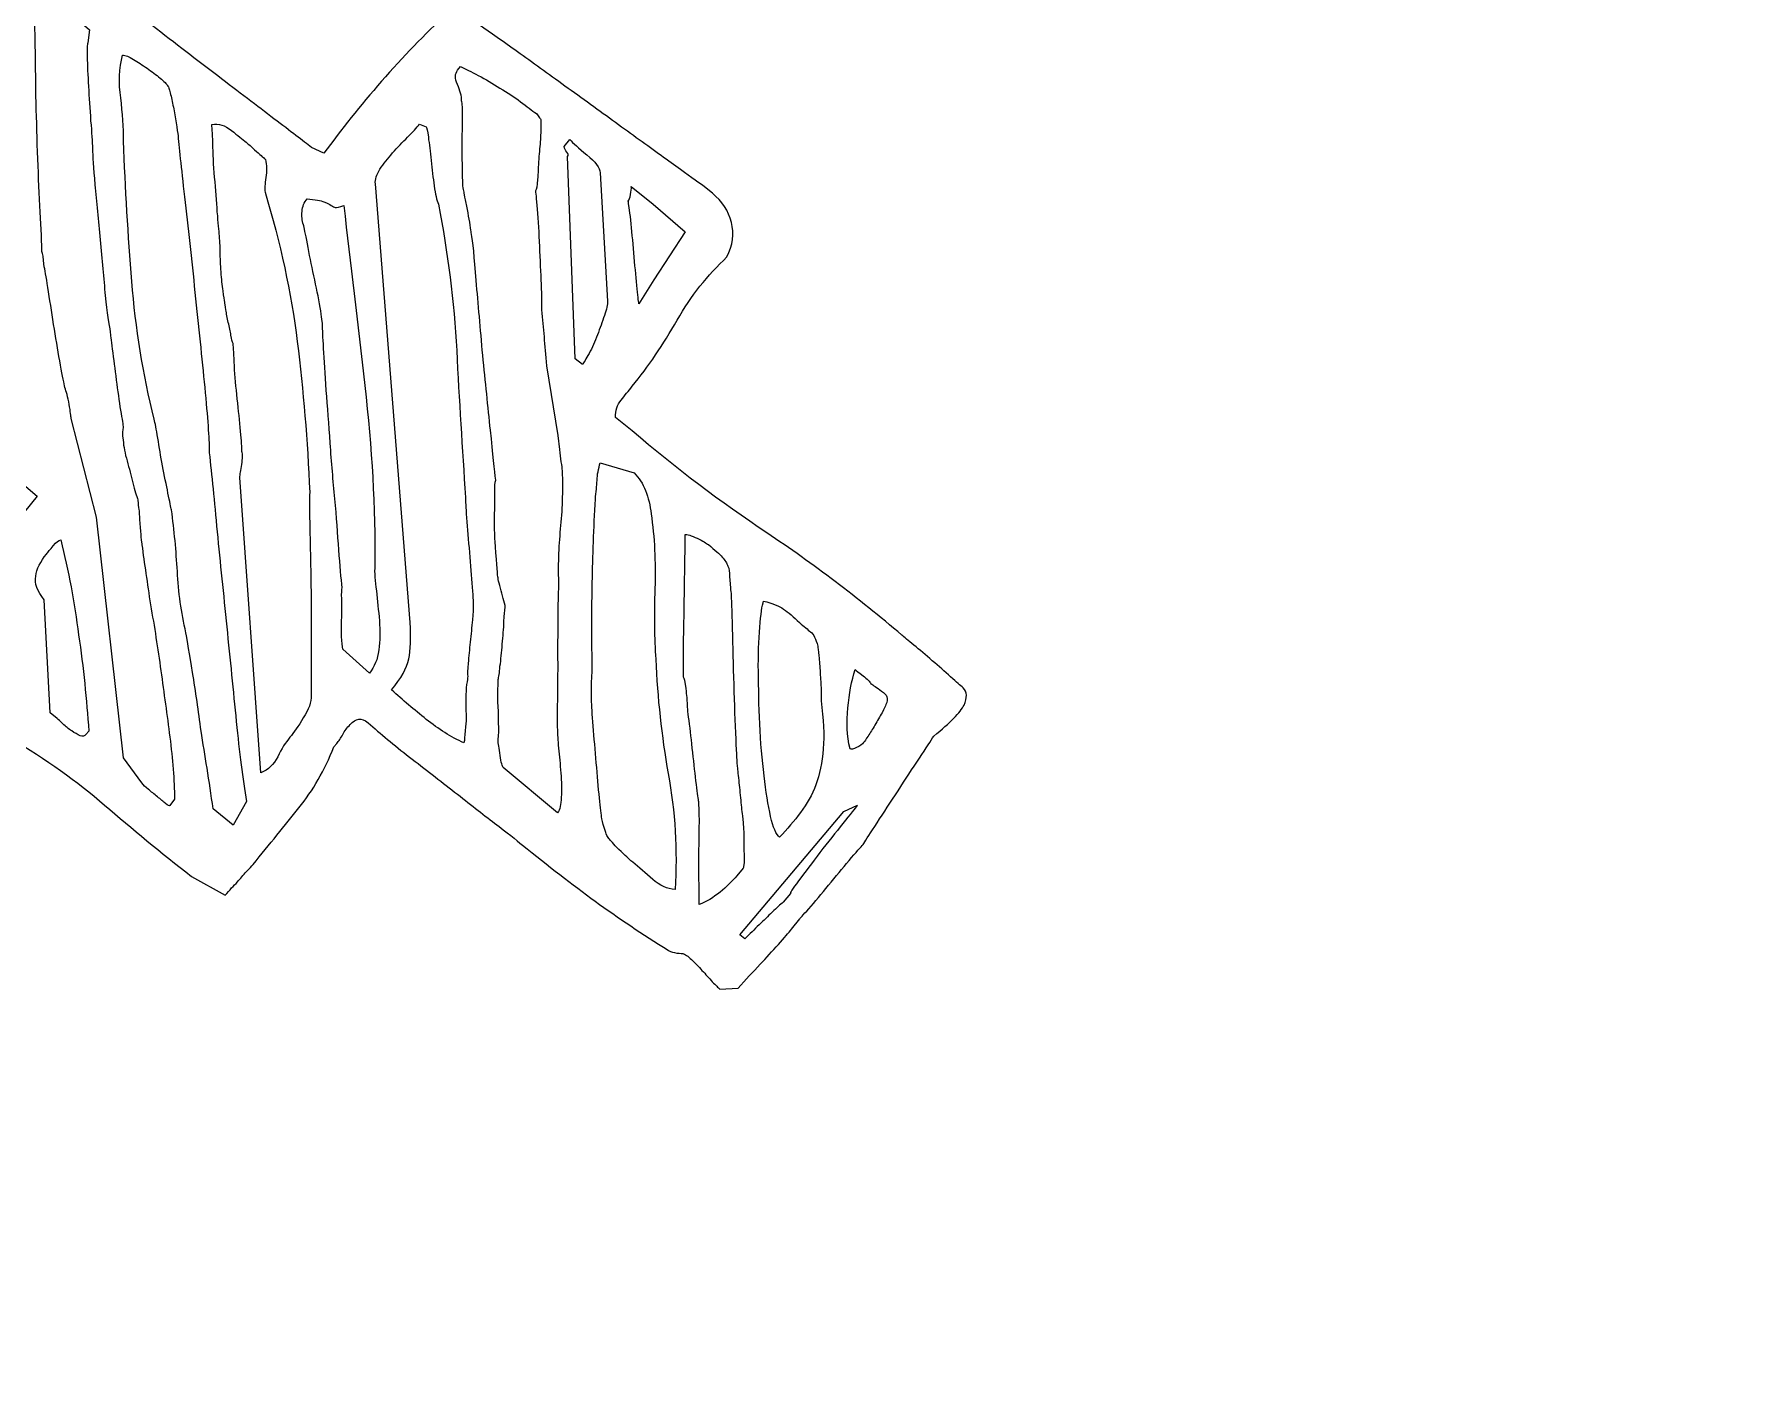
# Model space of a CAD drawing. Extents: x -2 to 298, y -310 to -70.
# Drawn here: x 223.46 to 229.77, y -159.84 to -154.88 of the extents above; entities that cross this region are included whole.
import ezdxf

# ---------------------------------------------------------------- set-up
doc = ezdxf.new("R2010")
doc.units = 0
doc.header["$MEASUREMENT"] = 0
doc.layers.add('ETCH', color=7, linetype='CONTINUOUS')

msp = doc.modelspace()

# ---------------------------------------------------------------- linework, layer by layer
at = {"layer": 'ETCH', "color": 7}
for points in [[(263.3775, -102.3157), (263.3775, -102.3157), (263.35, -102.3083), (263.35, -102.3083), (263.3944, -102.3367), (263.4289, -102.3636), (263.4685, -102.3913), (263.6456, -102.5352), (263.823, -102.6785), (263.9973, -102.8249), (264.6591, -103.5384), (263.6869, -103.7978), (261.3746, -103.42), (261.3746, -103.42), (261.348, -103.4154), (261.348, -103.4154), (261.348, -103.4154), (260.8482, -106.4746), (260.8482, -106.4746), (260.8482, -106.4746), (269.3376, -107.8615), (269.3376, -107.8615), (269.3441, -107.8682), (269.351, -107.8756), (269.3579, -107.8823), (274.6537, -119.1419), (276.7218, -132.0626), (274.5648, -145.2702), (268.8849, -180.0447), (236.091, -203.6299), (201.3169, -197.9502), (197.7474, -197.3675), (194.2975, -196.4946), (190.983, -195.3664), (190.983, -195.3664), (192.5102, -186.0169), (192.5102, -186.0169), (211.1037, -154.1618), (233.3418, -124.9195), (258.5789, -98.7781), (260.2429, -99.8797), (261.841, -101.0639), (263.3775, -102.3157)], [(225.3974, -126.2347), (225.3974, -126.2347), (225.4088, -126.2609), (225.4088, -126.2609), (225.3744, -126.2216), (225.3423, -126.1909), (225.3089, -126.1558), (225.1408, -126.0028), (224.9713, -125.849), (224.8011, -125.6988), (223.9956, -125.1515), (223.8861, -126.1516), (224.6071, -128.3811), (224.6071, -128.3811), (224.6154, -128.4065), (224.6154, -128.4065), (224.6154, -128.4065), (221.6657, -129.3613), (221.6657, -129.3613), (221.6657, -129.3613), (219.0185, -121.1774), (219.0185, -121.1774), (219.0099, -121.1718), (219.0023, -121.1659), (218.9947, -121.1604), (207.0661, -117.6185), (193.9809, -117.5179), (181.2489, -121.6375), (147.7247, -132.4848), (129.342, -168.4545), (140.1892, -201.978), (141.3025, -205.4193), (142.6845, -208.6991), (144.2987, -211.8055), (144.2987, -211.8055), (153.3123, -208.8891), (153.3123, -208.8891), (182.0065, -185.7144), (207.5691, -159.3293), (229.6177, -130.4461), (228.2775, -128.9675), (226.8661, -127.5657), (225.3974, -126.2347)]]:
    msp.add_open_spline(points, degree=3, knots=[0, 0, 0, 0, 1, 1, 1, 2, 2, 2, 3, 3, 3, 4, 4, 4, 5, 5, 5, 6, 6, 6, 7, 7, 7, 8, 8, 8, 9, 9, 9, 10, 10, 10, 11, 11, 11, 12, 12, 12, 13, 13, 13, 14, 14, 14, 14], dxfattribs=at)
at = {"layer": 'ETCH', "color": 1}
for points, knots in [([(221.6502, -153.0484), (221.6512, -153.0563), (221.6574, -153.0666), (221.6657, -153.0821), (221.675, -153.0963), (221.6816, -153.1059), (221.686, -153.1093), (221.6971, -153.1173), (221.7143, -153.1326), (221.7394, -153.1541), (221.7642, -153.1762), (221.7915, -153.1998), (221.8183, -153.2242), (221.8469, -153.2484), (221.8724, -153.2709), (221.8965, -153.2902), (221.922, -153.3111), (221.9396, -153.3245), (221.9506, -153.3331), (221.9675, -153.3474), (221.9899, -153.367), (222.0171, -153.391), (222.0457, -153.4158), (222.0736, -153.4399), (222.1019, -153.4644), (222.1298, -153.4888), (222.1539, -153.5095), (222.1752, -153.5269), (222.1966, -153.5445), (222.2093, -153.5548), (222.2138, -153.5584), (222.2266, -153.5686), (222.2583, -153.5941), (222.3079, -153.6349), (222.3585, -153.6755), (222.413, -153.7188), (222.4715, -153.7646), (222.5311, -153.8097), (222.5842, -153.8528), (222.6365, -153.8929), (222.6872, -153.9317), (222.7192, -153.9574), (222.7313, -153.9673), (222.7385, -153.9727), (222.7544, -153.9861), (222.7781, -154.008), (222.8033, -154.0294), (222.8305, -154.053), (222.8598, -154.0786), (222.888, -154.1041), (222.9152, -154.1274), (222.9411, -154.1477), (222.9673, -154.1687), (222.9838, -154.1804), (222.9914, -154.1839), (222.9983, -154.1892), (223.0158, -154.202), (223.0469, -154.2238), (223.0775, -154.2447), (223.1099, -154.2666), (223.145, -154.2893), (223.1788, -154.312), (223.2119, -154.333), (223.2443, -154.3535), (223.2756, -154.3742), (223.2946, -154.3868), (223.3001, -154.3923), (223.3324, -154.4143), (223.3783, -154.4483), (223.4392, -154.4957), (223.5002, -154.5434), (223.5691, -154.5969), (223.6466, -154.6565), (223.7242, -154.7156), (223.8061, -154.7775), (223.8906, -154.8433), (223.9756, -154.9085), (224.0559, -154.9707), (224.1324, -155.0288), (224.2092, -155.088), (224.2781, -155.1395), (224.3395, -155.1866), (224.4008, -155.2329), (224.4476, -155.2682), (224.4773, -155.2925), (224.4773, -155.2925), (224.5231, -155.3135), (224.5231, -155.3135), (224.5868, -155.2274), (224.6571, -155.1378), (224.736, -155.0486), (224.8145, -154.9582), (224.8948, -154.8753), (224.9764, -154.8005), (224.9809, -154.8045), (224.9871, -154.8064), (224.9937, -154.8088), (225.0016, -154.8107), (225.0112, -154.815), (225.0257, -154.819), (225.0298, -154.8222), (225.0347, -154.819), (225.0391, -154.8088), (225.0436, -154.7981), (225.0467, -154.7964), (225.0474, -154.8043), (225.0671, -154.8204), (225.0994, -154.8433), (225.1446, -154.8746), (225.1897, -154.9065), (225.2414, -154.9433), (225.2996, -154.9849), (225.3575, -155.0269), (225.4178, -155.071), (225.4825, -155.1171), (225.5456, -155.1628), (225.6066, -155.2071), (225.6634, -155.2484), (225.722, -155.2904), (225.7736, -155.3283), (225.8205, -155.3614), (225.8653, -155.3948), (225.8984, -155.4181), (225.9197, -155.4319), (225.9197, -155.4319), (225.9552, -155.4611), (225.9552, -155.4611), (225.9907, -155.4899), (226.0138, -155.5261), (226.0248, -155.5681), (226.0348, -155.6091), (226.03, -155.6518), (226.0083, -155.6954), (225.9369, -155.7619), (225.876, -155.8392), (225.8246, -155.9286), (225.7736, -156.0179), (225.7185, -156.0988), (225.6596, -156.172), (225.6458, -156.1889), (225.6314, -156.2061), (225.6183, -156.2229), (225.6038, -156.2401), (225.5973, -156.2614), (225.5983, -156.2864), (225.5983, -156.2864), (225.6593, -156.3362), (225.6593, -156.3362), (225.8198, -156.4737), (225.9862, -156.5992), (226.1554, -156.7119), (226.3255, -156.8257), (226.4909, -156.9506), (226.6528, -157.0884), (226.6611, -157.095), (226.6763, -157.1079), (226.6969, -157.1253), (226.7183, -157.142), (226.7403, -157.1618), (226.7648, -157.1825), (226.7889, -157.2032), (226.8106, -157.2231), (226.8323, -157.2426), (226.854, -157.2615), (226.8688, -157.2753), (226.8781, -157.2822), (226.893, -157.2977), (226.8943, -157.3191), (226.8816, -157.3463), (226.8682, -157.373), (226.8313, -157.4109), (226.7703, -157.4605), (226.7596, -157.477), (226.7424, -157.5039), (226.7173, -157.5416), (226.6918, -157.5799), (226.6652, -157.6191), (226.6391, -157.6615), (226.6111, -157.7032), (226.5863, -157.7425), (226.5615, -157.7797), (226.5374, -157.8169), (226.5205, -157.8417), (226.513, -157.856), (226.5068, -157.8629), (226.4919, -157.8798), (226.4675, -157.9077), (226.4434, -157.9363), (226.4186, -157.9656), (226.392, -157.9978), (226.3665, -158.0298), (226.3417, -158.0591), (226.3183, -158.0868), (226.2939, -158.1135), (226.2801, -158.1283), (226.2766, -158.133), (226.2766, -158.133), (226.246, -158.1712), (226.246, -158.1712), (226.2356, -158.1845), (226.2194, -158.2031), (226.1984, -158.2277), (226.176, -158.2529), (226.1529, -158.2766), (226.1302, -158.3009), (226.1047, -158.3287), (226.0768, -158.3583), (226.0499, -158.3886), (226.0499, -158.3886), (225.9821, -158.3927), (225.9821, -158.3927), (225.9759, -158.3874), (225.9669, -158.3784), (225.9542, -158.3652), (225.9425, -158.3512), (225.9297, -158.3376), (225.9163, -158.3235), (225.9035, -158.3094), (225.8901, -158.2961), (225.8773, -158.2834), (225.8642, -158.2708), (225.8536, -158.2636), (225.8453, -158.2605), (225.8377, -158.2613), (225.8274, -158.2603), (225.8153, -158.2577), (225.8036, -158.2549), (225.796, -158.2524), (225.7916, -158.2489), (225.6975, -158.19), (225.6072, -158.1299), (225.5232, -158.0686), (225.4384, -158.0065), (225.3489, -157.9382), (225.2552, -157.8617), (225.2314, -157.8424), (225.1973, -157.8155), (225.1525, -157.7811), (225.1077, -157.7473), (225.0591, -157.7085), (225.005, -157.6663), (224.9506, -157.6245), (224.8951, -157.5804), (224.8386, -157.5375), (224.7821, -157.4936), (224.7315, -157.4512), (224.686, -157.4111), (224.674, -157.4006), (224.6616, -157.3964), (224.6516, -157.398), (224.6409, -157.4009), (224.6302, -157.4062), (224.6202, -157.4181), (224.6089, -157.4285), (224.5999, -157.4412), (224.593, -157.4543), (224.5858, -157.4677), (224.5782, -157.4793), (224.5713, -157.4875), (224.5713, -157.4875), (224.5603, -157.4999), (224.5603, -157.4999), (224.5258, -157.5862), (224.4831, -157.661), (224.4314, -157.7247), (224.3798, -157.7888), (224.3233, -157.8589), (224.263, -157.9333), (224.2575, -157.9395), (224.2488, -157.9485), (224.2375, -157.96), (224.2265, -157.9718), (224.2158, -157.9845), (224.2051, -157.9976), (224.1913, -158.0107), (224.1765, -158.0274), (224.1603, -158.0467), (224.1603, -158.0467), (224.0359, -157.9773), (224.0359, -157.9773), (223.9226, -157.8892), (223.8165, -157.8016), (223.7152, -157.7146), (223.6146, -157.6269), (223.4995, -157.5453), (223.3697, -157.4688), (223.3659, -157.4657), (223.3521, -157.4541), (223.3287, -157.435), (223.3045, -157.4167), (223.2794, -157.3964), (223.2532, -157.3742), (223.2267, -157.3525), (223.2019, -157.3329), (223.1795, -157.3143), (223.1571, -157.2962), (223.1443, -157.2864), (223.1416, -157.2845), (223.1416, -157.2845), (223.1237, -157.2688), (223.1237, -157.2688), (223.0999, -157.2498), (223.0861, -157.23), (223.0816, -157.2094), (223.0775, -157.188), (223.0782, -157.168), (223.083, -157.1485), (223.0878, -157.1294), (223.0944, -157.1107), (223.1037, -157.0905), (223.112, -157.0714), (223.1199, -157.0538), (223.1251, -157.0373), (223.1251, -157.0373), (223.1816, -156.9284), (223.1816, -156.9284), (223.1816, -156.9284), (223.4672, -156.5767), (223.4672, -156.5767), (223.4672, -156.5767), (223.1974, -156.3464), (223.1974, -156.3464), (223.1929, -156.3431), (223.1836, -156.3343), (223.1685, -156.3186), (223.1547, -156.3035), (223.1399, -156.2878), (223.122, -156.2723), (223.1047, -156.2568), (223.0885, -156.2423), (223.0751, -156.2284), (223.0606, -156.2158), (223.051, -156.2098), (223.0451, -156.2129), (222.9762, -156.1495), (222.9101, -156.0938), (222.8463, -156.0461), (222.7826, -155.9977), (222.7189, -155.9528), (222.6565, -155.9111), (222.5935, -155.8683), (222.5277, -155.8263), (222.4608, -155.7843), (222.3943, -155.7423), (222.3234, -155.6966), (222.2507, -155.6475), (222.2507, -155.6475), (220.6001, -154.2514), (220.6001, -154.2514), (220.5791, -154.2349), (220.5702, -154.2087), (220.5747, -154.1754), (220.5791, -154.1412), (220.5881, -154.1162), (220.6019, -154.0989), (220.6019, -154.0989), (221.1738, -153.3996), (221.1738, -153.3996), (221.1751, -153.3899), (221.1827, -153.3746), (221.1941, -153.3526), (221.2075, -153.3309), (221.2144, -153.3179), (221.2178, -153.3138), (221.2213, -153.309), (221.232, -153.3011), (221.2495, -153.2914), (221.2664, -153.2809), (221.2771, -153.273), (221.2809, -153.2685), (221.2857, -153.2621), (221.2971, -153.2509), (221.314, -153.2351), (221.3308, -153.2182), (221.3488, -153.2005), (221.3674, -153.182), (221.3856, -153.1633), (221.4035, -153.1459), (221.4204, -153.13), (221.4376, -153.113), (221.4476, -153.1038), (221.4542, -153.1012), (221.4749, -153.0792), (221.5014, -153.0559), (221.5341, -153.0311), (221.5668, -153.006), (221.6013, -153.0084), (221.6385, -153.0379), (221.6385, -153.0379), (221.6502, -153.0484), (221.6502, -153.0484)], [0, 0, 0, 0, 1, 1, 1, 2, 2, 2, 3, 3, 3, 4, 4, 4, 5, 5, 5, 6, 6, 6, 7, 7, 7, 8, 8, 8, 9, 9, 9, 10, 10, 10, 11, 11, 11, 12, 12, 12, 13, 13, 13, 14, 14, 14, 15, 15, 15, 16, 16, 16, 17, 17, 17, 18, 18, 18, 19, 19, 19, 20, 20, 20, 21, 21, 21, 22, 22, 22, 23, 23, 23, 24, 24, 24, 25, 25, 25, 26, 26, 26, 27, 27, 27, 28, 28, 28, 29, 29, 29, 30, 30, 30, 31, 31, 31, 32, 32, 32, 33, 33, 33, 34, 34, 34, 35, 35, 35, 36, 36, 36, 37, 37, 37, 38, 38, 38, 39, 39, 39, 40, 40, 40, 41, 41, 41, 42, 42, 42, 43, 43, 43, 44, 44, 44, 45, 45, 45, 46, 46, 46, 47, 47, 47, 48, 48, 48, 49, 49, 49, 50, 50, 50, 51, 51, 51, 52, 52, 52, 53, 53, 53, 54, 54, 54, 55, 55, 55, 56, 56, 56, 57, 57, 57, 58, 58, 58, 59, 59, 59, 60, 60, 60, 61, 61, 61, 62, 62, 62, 63, 63, 63, 64, 64, 64, 65, 65, 65, 66, 66, 66, 67, 67, 67, 68, 68, 68, 69, 69, 69, 70, 70, 70, 71, 71, 71, 72, 72, 72, 73, 73, 73, 74, 74, 74, 75, 75, 75, 76, 76, 76, 77, 77, 77, 78, 78, 78, 79, 79, 79, 80, 80, 80, 81, 81, 81, 82, 82, 82, 83, 83, 83, 84, 84, 84, 85, 85, 85, 86, 86, 86, 87, 87, 87, 88, 88, 88, 89, 89, 89, 90, 90, 90, 91, 91, 91, 92, 92, 92, 93, 93, 93, 94, 94, 94, 95, 95, 95, 96, 96, 96, 97, 97, 97, 98, 98, 98, 99, 99, 99, 100, 100, 100, 101, 101, 101, 102, 102, 102, 103, 103, 103, 104, 104, 104, 105, 105, 105, 106, 106, 106, 107, 107, 107, 108, 108, 108, 109, 109, 109, 110, 110, 110, 111, 111, 111, 112, 112, 112, 113, 113, 113, 114, 114, 114, 115, 115, 115, 116, 116, 116, 117, 117, 117, 118, 118, 118, 119, 119, 119, 120, 120, 120, 121, 121, 121, 122, 122, 122, 123, 123, 123, 124, 124, 124, 125, 125, 125, 126, 126, 126, 127, 127, 127, 128, 128, 128, 129, 129, 129, 130, 130, 130, 130]), ([(223.9736, -157.6932), (223.9719, -157.6214), (223.9663, -157.5449), (223.956, -157.4641), (223.9453, -157.3832), (223.9343, -157.3017), (223.9229, -157.2195), (223.9112, -157.1374), (223.8992, -157.0567), (223.8847, -156.977), (223.873, -156.8971), (223.8616, -156.8235), (223.853, -156.756), (223.852, -156.7524), (223.8509, -156.7429), (223.8496, -156.7272), (223.8482, -156.7114), (223.8468, -156.6936), (223.8451, -156.6735), (223.844, -156.653), (223.843, -156.6347), (223.8409, -156.619), (223.8392, -156.6039), (223.8382, -156.5941), (223.8385, -156.5904), (223.8327, -156.5756), (223.8268, -156.555), (223.8199, -156.5279), (223.8134, -156.5012), (223.8061, -156.4742), (223.7986, -156.4468), (223.7903, -156.419), (223.7855, -156.3936), (223.7838, -156.3706), (223.7803, -156.3472), (223.781, -156.3319), (223.7838, -156.3233), (223.7838, -156.3157), (223.7803, -156.2947), (223.7741, -156.2602), (223.7693, -156.2254), (223.7634, -156.1881), (223.7586, -156.1488), (223.7534, -156.1086), (223.7483, -156.0716), (223.7438, -156.0356), (223.739, -156.0003), (223.7366, -155.9789), (223.7362, -155.9712), (223.731, -155.9457), (223.7252, -155.9016), (223.718, -155.8379), (223.7121, -155.774), (223.7052, -155.7057), (223.699, -155.6325), (223.6932, -155.5605), (223.6859, -155.4927), (223.6801, -155.4294), (223.6745, -155.3666), (223.6718, -155.3228), (223.6711, -155.297), (223.6701, -155.2723), (223.668, -155.2372), (223.6642, -155.1938), (223.6615, -155.1495), (223.6584, -155.108), (223.6563, -155.0672), (223.6535, -155.0265), (223.6518, -154.9893), (223.6515, -154.9578), (223.6511, -154.9256), (223.6522, -154.9084), (223.6532, -154.9067), (223.6532, -154.9067), (223.6604, -154.8586), (223.6604, -154.8586), (223.6604, -154.8586), (223.4823, -154.7041), (223.4823, -154.7041), (223.4823, -154.7041), (223.4568, -154.7359), (223.4568, -154.7359), (223.4582, -154.8043), (223.4592, -154.8657), (223.4599, -154.9191), (223.4613, -154.9726), (223.462, -155.0338), (223.4627, -155.1018), (223.4644, -155.1699), (223.4661, -155.2386), (223.4682, -155.3077), (223.4713, -155.3774), (223.4737, -155.4432), (223.4771, -155.5066), (223.4813, -155.5695), (223.483, -155.6241), (223.4844, -155.6722), (223.4847, -155.6754), (223.4854, -155.6806), (223.4878, -155.6875), (223.4892, -155.694), (223.4899, -155.7018), (223.4906, -155.7088), (223.4906, -155.7088), (223.4933, -155.7319), (223.4933, -155.7319), (223.4975, -155.7497), (223.5026, -155.7802), (223.5088, -155.8244), (223.5161, -155.8683), (223.523, -155.914), (223.5305, -155.9617), (223.5385, -156.008), (223.5454, -156.0527), (223.5533, -156.0942), (223.5605, -156.135), (223.5664, -156.1624), (223.5695, -156.1762), (223.5746, -156.1908), (223.5795, -156.2115), (223.5853, -156.2384), (223.5895, -156.2656), (223.5919, -156.2828), (223.5926, -156.2909), (223.5926, -156.2909), (223.6863, -156.6537), (223.6863, -156.6537), (223.6863, -156.6537), (223.7851, -157.5401), (223.7851, -157.5401), (223.7851, -157.5401), (223.8533, -157.6326), (223.8533, -157.6326), (223.8589, -157.6402), (223.8654, -157.6479), (223.8768, -157.6565), (223.8868, -157.665), (223.8981, -157.6744), (223.9105, -157.6836), (223.9216, -157.6936), (223.9319, -157.7018), (223.9402, -157.7087), (223.9488, -157.7156), (223.9543, -157.7178), (223.956, -157.7161), (223.956, -157.7161), (223.9736, -157.6932), (223.9736, -157.6932)], [0, 0, 0, 0, 1, 1, 1, 2, 2, 2, 3, 3, 3, 4, 4, 4, 5, 5, 5, 6, 6, 6, 7, 7, 7, 8, 8, 8, 9, 9, 9, 10, 10, 10, 11, 11, 11, 12, 12, 12, 13, 13, 13, 14, 14, 14, 15, 15, 15, 16, 16, 16, 17, 17, 17, 18, 18, 18, 19, 19, 19, 20, 20, 20, 21, 21, 21, 22, 22, 22, 23, 23, 23, 24, 24, 24, 25, 25, 25, 26, 26, 26, 27, 27, 27, 28, 28, 28, 29, 29, 29, 30, 30, 30, 31, 31, 31, 32, 32, 32, 33, 33, 33, 34, 34, 34, 35, 35, 35, 36, 36, 36, 37, 37, 37, 38, 38, 38, 39, 39, 39, 40, 40, 40, 41, 41, 41, 42, 42, 42, 43, 43, 43, 44, 44, 44, 45, 45, 45, 46, 46, 46, 47, 47, 47, 48, 48, 48, 49, 49, 49, 49]), ([(223.9484, -155.0658), (223.9443, -155.0588), (223.9343, -155.0488), (223.9205, -155.0365), (223.905, -155.025), (223.8881, -155.0122), (223.872, -155.0007), (223.8554, -154.9888), (223.8375, -154.9776), (223.822, -154.9676), (223.8051, -154.9578), (223.792, -154.953), (223.7817, -154.9518), (223.7693, -155.0014), (223.7669, -155.0544), (223.7748, -155.1099), (223.782, -155.1662), (223.7858, -155.2191), (223.7851, -155.2679), (223.7924, -155.4427), (223.802, -155.616), (223.8155, -155.7862), (223.8296, -155.9565), (223.8568, -156.1262), (223.8985, -156.2935), (223.9019, -156.3066), (223.9057, -156.3303), (223.9116, -156.3627), (223.9171, -156.396), (223.9226, -156.4301), (223.9288, -156.4649), (223.9357, -156.5005), (223.9429, -156.5343), (223.9491, -156.5655), (223.955, -156.5977), (223.9601, -156.6178), (223.9622, -156.6271), (223.9722, -156.7026), (223.9791, -156.7784), (223.9836, -156.8536), (223.9874, -156.93), (223.9984, -157.0045), (224.0153, -157.0795), (224.0201, -157.1076), (224.028, -157.1568), (224.0397, -157.2264), (224.0514, -157.2953), (224.0611, -157.368), (224.0707, -157.4422), (224.0855, -157.5294), (224.1004, -157.6245), (224.1155, -157.7285), (224.1155, -157.7285), (224.1896, -157.7885), (224.1896, -157.7885), (224.1896, -157.7885), (224.2385, -157.701), (224.2385, -157.701), (224.2247, -157.6186), (224.2116, -157.5206), (224.2006, -157.4071), (224.1896, -157.2943), (224.1775, -157.1773), (224.1655, -157.0579), (224.1534, -156.9377), (224.1414, -156.8218), (224.1303, -156.7081), (224.1197, -156.5944), (224.1097, -156.4976), (224.101, -156.4166), (224.1014, -156.3772), (224.0962, -156.3036), (224.0862, -156.1965), (224.0759, -156.0892), (224.0642, -155.9739), (224.0508, -155.8497), (224.0383, -155.7262), (224.0253, -155.6079), (224.0125, -155.4947), (223.9991, -155.3817), (223.9908, -155.2999), (223.986, -155.2498), (223.9846, -155.2381), (223.9822, -155.2226), (223.9798, -155.2017), (223.9763, -155.1823), (223.9725, -155.1623), (223.9691, -155.1432), (223.9643, -155.1239), (223.9615, -155.1068), (223.9574, -155.0913), (223.9539, -155.0763), (223.9512, -155.0672), (223.9484, -155.0658)], [0, 0, 0, 0, 1, 1, 1, 2, 2, 2, 3, 3, 3, 4, 4, 4, 5, 5, 5, 6, 6, 6, 7, 7, 7, 8, 8, 8, 9, 9, 9, 10, 10, 10, 11, 11, 11, 12, 12, 12, 13, 13, 13, 14, 14, 14, 15, 15, 15, 16, 16, 16, 17, 17, 17, 18, 18, 18, 19, 19, 19, 20, 20, 20, 21, 21, 21, 22, 22, 22, 23, 23, 23, 24, 24, 24, 25, 25, 25, 26, 26, 26, 27, 27, 27, 28, 28, 28, 29, 29, 29, 30, 30, 30, 31, 31, 31, 31]), ([(225.3061, -155.1676), (225.2906, -155.1562), (225.271, -155.1404), (225.2476, -155.1237), (225.2248, -155.1066), (225.2, -155.0899), (225.1721, -155.0734), (225.1453, -155.0563), (225.1194, -155.0412), (225.0922, -155.0269), (225.0667, -155.0131), (225.0447, -155.0023), (225.0264, -154.9942), (225.0264, -154.9942), (225.0161, -155.0071), (225.0161, -155.0071), (225.0057, -155.0207), (225.0054, -155.0377), (225.0154, -155.0601), (225.0257, -155.0827), (225.0309, -155.1027), (225.0305, -155.1201), (225.0333, -155.1295), (225.0347, -155.1504), (225.0343, -155.1821), (225.0336, -155.2127), (225.0333, -155.2469), (225.0329, -155.2841), (225.0333, -155.3206), (225.0333, -155.3566), (225.0343, -155.3909), (225.0343, -155.4251), (225.0364, -155.4472), (225.0398, -155.4563), (225.0398, -155.4606), (225.0419, -155.4701), (225.0447, -155.4853), (225.0488, -155.5009), (225.0519, -155.5159), (225.0547, -155.5326), (225.0567, -155.549), (225.0602, -155.564), (225.0622, -155.5786), (225.0653, -155.5929), (225.066, -155.6022), (225.0664, -155.606), (225.0715, -155.6389), (225.0788, -155.6975), (225.0843, -155.7827), (225.0922, -155.868), (225.0998, -155.9596), (225.1087, -156.0577), (225.1191, -156.155), (225.1277, -156.2478), (225.137, -156.3338), (225.1466, -156.4221), (225.1521, -156.4823), (225.1563, -156.5176), (225.1528, -156.5257), (225.1521, -156.5424), (225.1528, -156.5667), (225.1532, -156.5927), (225.1528, -156.6206), (225.1521, -156.6502), (225.1515, -156.6795), (225.1525, -156.706), (225.1535, -156.73), (225.1546, -156.7544), (225.1556, -156.7706), (225.1566, -156.7779), (225.1573, -156.7858), (225.1587, -156.802), (225.1604, -156.8269), (225.1621, -156.8504), (225.1632, -156.8667), (225.1642, -156.8738), (225.1649, -156.8783), (225.1663, -156.8859), (225.1687, -156.8972), (225.1721, -156.9083), (225.1756, -156.9217), (225.179, -156.9344), (225.1825, -156.9477), (225.1856, -156.9599), (225.189, -156.9711), (225.1918, -156.9825), (225.1928, -156.9894), (225.1904, -156.9916), (225.1894, -156.9978), (225.188, -157.0133), (225.1869, -157.0385), (225.1856, -157.0647), (225.1835, -157.0924), (225.1807, -157.1222), (225.178, -157.1516), (225.1759, -157.1783), (225.1721, -157.2033), (225.1704, -157.2276), (225.1683, -157.244), (225.1649, -157.2519), (225.1663, -157.2562), (225.1652, -157.2676), (225.1642, -157.286), (225.1635, -157.3044), (225.1632, -157.3256), (225.1656, -157.3478), (225.1666, -157.3702), (225.1673, -157.393), (225.167, -157.4167), (225.1683, -157.4395), (225.1673, -157.4595), (225.1649, -157.4751), (225.1659, -157.4867), (225.1687, -157.5056), (225.1725, -157.5316), (225.177, -157.5575), (225.1801, -157.5721), (225.1838, -157.5759), (225.1838, -157.5759), (225.384, -157.7428), (225.384, -157.7428), (225.393, -157.7315), (225.3971, -157.7125), (225.3978, -157.6858), (225.3995, -157.6572), (225.3988, -157.6279), (225.3964, -157.5964), (225.3933, -157.5644), (225.3916, -157.5339), (225.3874, -157.5046), (225.3854, -157.476), (225.3837, -157.4522), (225.3837, -157.435), (225.3823, -157.4226), (225.3819, -157.3937), (225.3833, -157.3468), (225.3843, -157.3), (225.3847, -157.249), (225.3847, -157.194), (225.3843, -157.1391), (225.3847, -157.0848), (225.3854, -157.0295), (225.3854, -156.9753), (225.3861, -156.9339), (225.3878, -156.9069), (225.3854, -156.8349), (225.3878, -156.7648), (225.3943, -156.6974), (225.4009, -156.6307), (225.4043, -156.5591), (225.4009, -156.483), (225.4002, -156.4749), (225.3995, -156.4638), (225.3968, -156.4499), (225.3943, -156.4356), (225.3923, -156.4204), (225.3909, -156.4048), (225.3909, -156.4048), (225.385, -156.3526), (225.385, -156.3526), (225.385, -156.3526), (225.344, -156.0961), (225.344, -156.0961), (225.3399, -156.0571), (225.3368, -156.0225), (225.3344, -155.9896), (225.3313, -155.9579), (225.3285, -155.9247), (225.3251, -155.8902), (225.3261, -155.8801), (225.3254, -155.8541), (225.3241, -155.8122), (225.3227, -155.7702), (225.3206, -155.7242), (225.3179, -155.6747), (225.3161, -155.6256), (225.3137, -155.579), (225.3103, -155.5352), (225.3068, -155.4915), (225.3044, -155.4642), (225.3027, -155.452), (225.3068, -155.4482), (225.3082, -155.4343), (225.3106, -155.4107), (225.312, -155.3869), (225.3137, -155.3612), (225.3148, -155.3357), (225.3175, -155.3085), (225.3192, -155.2848), (225.3213, -155.263), (225.3223, -155.2413), (225.323, -155.2277), (225.323, -155.2245), (225.3227, -155.2034), (225.3223, -155.191), (225.3227, -155.1893), (225.322, -155.1876), (225.3168, -155.1805), (225.3061, -155.1676)], [0, 0, 0, 0, 1, 1, 1, 2, 2, 2, 3, 3, 3, 4, 4, 4, 5, 5, 5, 6, 6, 6, 7, 7, 7, 8, 8, 8, 9, 9, 9, 10, 10, 10, 11, 11, 11, 12, 12, 12, 13, 13, 13, 14, 14, 14, 15, 15, 15, 16, 16, 16, 17, 17, 17, 18, 18, 18, 19, 19, 19, 20, 20, 20, 21, 21, 21, 22, 22, 22, 23, 23, 23, 24, 24, 24, 25, 25, 25, 26, 26, 26, 27, 27, 27, 28, 28, 28, 29, 29, 29, 30, 30, 30, 31, 31, 31, 32, 32, 32, 33, 33, 33, 34, 34, 34, 35, 35, 35, 36, 36, 36, 37, 37, 37, 38, 38, 38, 39, 39, 39, 40, 40, 40, 41, 41, 41, 42, 42, 42, 43, 43, 43, 44, 44, 44, 45, 45, 45, 46, 46, 46, 47, 47, 47, 48, 48, 48, 49, 49, 49, 50, 50, 50, 51, 51, 51, 52, 52, 52, 53, 53, 53, 54, 54, 54, 55, 55, 55, 56, 56, 56, 57, 57, 57, 58, 58, 58, 59, 59, 59, 60, 60, 60, 61, 61, 61, 62, 62, 62, 63, 63, 63, 64, 64, 64, 65, 65, 65, 66, 66, 66, 66]), ([(224.2371, -155.2732), (224.2244, -155.2625), (224.2061, -155.2479), (224.1827, -155.2296), (224.1593, -155.2107), (224.1362, -155.2024), (224.1104, -155.2078), (224.1121, -155.2229), (224.1141, -155.2506), (224.1148, -155.2906), (224.1159, -155.3304), (224.1179, -155.3731), (224.1224, -155.4188), (224.1265, -155.4642), (224.1286, -155.5059), (224.1321, -155.5438), (224.1348, -155.5819), (224.1379, -155.6084), (224.1389, -155.6234), (224.1403, -155.6355), (224.141, -155.6529), (224.141, -155.6766), (224.142, -155.6995), (224.1431, -155.7242), (224.1448, -155.7504), (224.1462, -155.7765), (224.1489, -155.7998), (224.152, -155.8205), (224.1548, -155.8406), (224.1572, -155.8547), (224.1586, -155.8625), (224.1586, -155.8661), (224.1603, -155.8751), (224.162, -155.8902), (224.1648, -155.9045), (224.1675, -155.9199), (224.1713, -155.9367), (224.1748, -155.9543), (224.1789, -155.9696), (224.181, -155.9839), (224.1837, -155.9986), (224.1858, -156.0087), (224.1889, -156.0146), (224.1906, -156.0298), (224.1923, -156.0575), (224.1937, -156.0962), (224.1958, -156.1352), (224.1996, -156.1758), (224.2044, -156.2182), (224.2085, -156.2607), (224.2134, -156.3004), (224.2161, -156.3371), (224.2199, -156.3734), (224.222, -156.3984), (224.2213, -156.4122), (224.2247, -156.4221), (224.2237, -156.438), (224.2209, -156.4597), (224.2171, -156.4816), (224.2147, -156.4971), (224.2137, -156.5078), (224.2137, -156.5078), (224.2916, -157.5959), (224.2916, -157.5959), (224.3188, -157.5845), (224.3384, -157.5654), (224.3532, -157.5365), (224.3674, -157.5077), (224.3825, -157.4834), (224.3984, -157.4646), (224.4121, -157.4476), (224.4301, -157.4236), (224.4476, -157.3933), (224.468, -157.3628), (224.4776, -157.3349), (224.4766, -157.31), (224.4769, -157.2922), (224.4769, -157.2471), (224.4762, -157.1749), (224.4776, -157.1024), (224.4769, -157.0244), (224.4762, -156.9403), (224.4752, -156.8567), (224.4735, -156.7772), (224.4717, -156.7029), (224.4697, -156.6295), (224.47, -156.582), (224.4714, -156.5625), (224.4631, -156.372), (224.4476, -156.1868), (224.4252, -156.007), (224.4032, -155.828), (224.3636, -155.6441), (224.3067, -155.4568), (224.305, -155.4455), (224.306, -155.4274), (224.3095, -155.4031), (224.3129, -155.3797), (224.3133, -155.3571), (224.3081, -155.3363), (224.3043, -155.3326), (224.2923, -155.3232), (224.2747, -155.3065), (224.2564, -155.2896), (224.244, -155.2784), (224.2371, -155.2732)], [0, 0, 0, 0, 1, 1, 1, 2, 2, 2, 3, 3, 3, 4, 4, 4, 5, 5, 5, 6, 6, 6, 7, 7, 7, 8, 8, 8, 9, 9, 9, 10, 10, 10, 11, 11, 11, 12, 12, 12, 13, 13, 13, 14, 14, 14, 15, 15, 15, 16, 16, 16, 17, 17, 17, 18, 18, 18, 19, 19, 19, 20, 20, 20, 21, 21, 21, 22, 22, 22, 23, 23, 23, 24, 24, 24, 25, 25, 25, 26, 26, 26, 27, 27, 27, 28, 28, 28, 29, 29, 29, 30, 30, 30, 31, 31, 31, 32, 32, 32, 33, 33, 33, 34, 34, 34, 35, 35, 35, 35]), ([(225.0395, -157.4856), (225.0416, -157.475), (225.0426, -157.4605), (225.044, -157.4409), (225.0457, -157.4207), (225.0467, -157.4057), (225.0478, -157.3966), (225.0481, -157.3928), (225.0471, -157.3832), (225.0464, -157.3689), (225.0464, -157.3546), (225.0464, -157.338), (225.0464, -157.3205), (225.0464, -157.3031), (225.0478, -157.2864), (225.0491, -157.2707), (225.0519, -157.2548), (225.0529, -157.2452), (225.0533, -157.2414), (225.0516, -157.2335), (225.0526, -157.2166), (225.055, -157.192), (225.0564, -157.1672), (225.0598, -157.1411), (225.0622, -157.1141), (225.0657, -157.0857), (225.0677, -157.0588), (225.0705, -157.0323), (225.0726, -157.0056), (225.0743, -156.9901), (225.0729, -156.9861), (225.0739, -156.9765), (225.0733, -156.9518), (225.0698, -156.9119), (225.066, -156.8719), (225.0629, -156.8297), (225.0595, -156.7844), (225.0557, -156.7386), (225.0516, -156.696), (225.0488, -156.6562), (225.046, -156.6168), (225.0447, -156.5922), (225.0454, -156.5813), (225.0329, -156.401), (225.0219, -156.221), (225.0126, -156.0397), (225.003, -155.8592), (224.9802, -155.6796), (224.9451, -155.5014), (224.9392, -155.4861), (224.9341, -155.4641), (224.9296, -155.4341), (224.9258, -155.4043), (224.922, -155.3728), (224.9186, -155.34), (224.9151, -155.3075), (224.9113, -155.2789), (224.9082, -155.2546), (224.9048, -155.2305), (224.902, -155.2171), (224.9, -155.216), (224.9, -155.216), (224.8755, -155.2065), (224.8755, -155.2065), (224.8655, -155.2193), (224.851, -155.2351), (224.8318, -155.2541), (224.8135, -155.2725), (224.7949, -155.2923), (224.7763, -155.3123), (224.7591, -155.333), (224.7425, -155.3531), (224.7298, -155.3726), (224.7174, -155.3924), (224.7115, -155.41), (224.7132, -155.4258), (224.7132, -155.4258), (224.8411, -157.0424), (224.8411, -157.0424), (224.8448, -157.0991), (224.8428, -157.1436), (224.8359, -157.1763), (224.8293, -157.2097), (224.8076, -157.2478), (224.7728, -157.2905), (224.8142, -157.3275), (224.8562, -157.3633), (224.9007, -157.3988), (224.9448, -157.4347), (224.9913, -157.4633), (225.0395, -157.4856)], [0, 0, 0, 0, 1, 1, 1, 2, 2, 2, 3, 3, 3, 4, 4, 4, 5, 5, 5, 6, 6, 6, 7, 7, 7, 8, 8, 8, 9, 9, 9, 10, 10, 10, 11, 11, 11, 12, 12, 12, 13, 13, 13, 14, 14, 14, 15, 15, 15, 16, 16, 16, 17, 17, 17, 18, 18, 18, 19, 19, 19, 20, 20, 20, 21, 21, 21, 22, 22, 22, 23, 23, 23, 24, 24, 24, 25, 25, 25, 26, 26, 26, 27, 27, 27, 28, 28, 28, 29, 29, 29, 30, 30, 30, 30]), ([(225.4756, -156.0914), (225.4805, -156.0852), (225.4891, -156.0711), (225.5004, -156.0509), (225.5122, -156.0301), (225.5222, -156.0068), (225.5315, -155.9824), (225.5401, -155.9584), (225.5494, -155.9343), (225.5569, -155.9114), (225.5659, -155.8876), (225.5693, -155.8709), (225.5683, -155.8585), (225.5683, -155.8585), (225.5414, -155.386), (225.5414, -155.386), (225.5397, -155.3666), (225.5235, -155.345), (225.4925, -155.3194), (225.4615, -155.2946), (225.4408, -155.2758), (225.4295, -155.2634), (225.4295, -155.2634), (225.4088, -155.2887), (225.4088, -155.2887), (225.4095, -155.2968), (225.4129, -155.3035), (225.4188, -155.3099), (225.4243, -155.3158), (225.4247, -155.3214), (225.4212, -155.3252), (225.4212, -155.3252), (225.4495, -156.0709), (225.4495, -156.0709), (225.4495, -156.0709), (225.4756, -156.0914), (225.4756, -156.0914)], [0, 0, 0, 0, 1, 1, 1, 2, 2, 2, 3, 3, 3, 4, 4, 4, 5, 5, 5, 6, 6, 6, 7, 7, 7, 8, 8, 8, 9, 9, 9, 10, 10, 10, 11, 11, 11, 12, 12, 12, 12]), ([(225.8546, -155.6034), (225.8546, -155.6034), (225.7361, -155.5009), (225.7361, -155.5009), (225.7361, -155.5009), (225.6558, -155.4363), (225.6558, -155.4363), (225.6569, -155.4439), (225.6555, -155.4536), (225.6531, -155.4656), (225.6507, -155.4777), (225.6472, -155.4854), (225.6441, -155.4896), (225.6465, -155.4996), (225.6496, -155.5223), (225.6541, -155.5595), (225.6579, -155.596), (225.6613, -155.6367), (225.6651, -155.6801), (225.6686, -155.7238), (225.673, -155.7636), (225.6765, -155.8003), (225.6803, -155.8373), (225.682, -155.859), (225.6837, -155.8677), (225.6837, -155.8677), (225.7388, -155.7798), (225.7388, -155.7798), (225.7388, -155.7798), (225.8546, -155.6034), (225.8546, -155.6034)], [0, 0, 0, 0, 1, 1, 1, 2, 2, 2, 3, 3, 3, 4, 4, 4, 5, 5, 5, 6, 6, 6, 7, 7, 7, 8, 8, 8, 9, 9, 9, 10, 10, 10, 10]), ([(224.5965, -155.5056), (224.5813, -155.5114), (224.5706, -155.5135), (224.5654, -155.5135), (224.561, -155.5126), (224.5561, -155.5106), (224.5506, -155.5061), (224.5451, -155.5016), (224.5362, -155.4975), (224.5238, -155.4928), (224.5124, -155.4877), (224.491, -155.4844), (224.4614, -155.4813), (224.4507, -155.4944), (224.4445, -155.5099), (224.4431, -155.5276), (224.4411, -155.5449), (224.4428, -155.5616), (224.448, -155.5774), (224.4507, -155.5862), (224.4552, -155.6101), (224.4628, -155.647), (224.4693, -155.6846), (224.4769, -155.7231), (224.4866, -155.765), (224.4955, -155.806), (224.5034, -155.8442), (224.5096, -155.8818), (224.5155, -155.9174), (224.5179, -155.94), (224.5186, -155.9476), (224.5183, -155.9612), (224.52, -155.9896), (224.5224, -156.0323), (224.5245, -156.0751), (224.5279, -156.126), (224.5324, -156.187), (224.5369, -156.2468), (224.5417, -156.3119), (224.5465, -156.3815), (224.552, -156.4514), (224.5572, -156.52), (224.5641, -156.5865), (224.5699, -156.6537), (224.5748, -156.7157), (224.5782, -156.7744), (224.583, -156.8325), (224.5868, -156.879), (224.5909, -156.9138), (224.5892, -156.9196), (224.5885, -156.9334), (224.5889, -156.9548), (224.5892, -156.9765), (224.5889, -156.9994), (224.5889, -157.0237), (224.5878, -157.048), (224.5892, -157.071), (224.5882, -157.0929), (224.5892, -157.1144), (224.5906, -157.1294), (224.5934, -157.1399), (224.5934, -157.1399), (224.6909, -157.2285), (224.6909, -157.2285), (224.7095, -157.2056), (224.7219, -157.1766), (224.7256, -157.1432), (224.7301, -157.1089), (224.7308, -157.0736), (224.7277, -157.0355), (224.725, -156.998), (224.7201, -156.9606), (224.7167, -156.9255), (224.7112, -156.8893), (224.7091, -156.8585), (224.7112, -156.8311), (224.7132, -156.6196), (224.7002, -156.3989), (224.6743, -156.1693), (224.6478, -155.9391), (224.6219, -155.7173), (224.5965, -155.5056)], [0, 0, 0, 0, 1, 1, 1, 2, 2, 2, 3, 3, 3, 4, 4, 4, 5, 5, 5, 6, 6, 6, 7, 7, 7, 8, 8, 8, 9, 9, 9, 10, 10, 10, 11, 11, 11, 12, 12, 12, 13, 13, 13, 14, 14, 14, 15, 15, 15, 16, 16, 16, 17, 17, 17, 18, 18, 18, 19, 19, 19, 20, 20, 20, 21, 21, 21, 22, 22, 22, 23, 23, 23, 24, 24, 24, 25, 25, 25, 26, 26, 26, 27, 27, 27, 27]), ([(225.8171, -158.0253), (225.8264, -157.8798), (225.8177, -157.7387), (225.7916, -157.5986), (225.7674, -157.4593), (225.7519, -157.3193), (225.7461, -157.1771), (225.7409, -157.1013), (225.7395, -157.0152), (225.743, -156.9165), (225.7457, -156.8183), (225.7419, -156.7267), (225.7289, -156.6418), (225.7254, -156.6113), (225.7189, -156.5823), (225.7085, -156.556), (225.6985, -156.5308), (225.6841, -156.5081), (225.6665, -156.4909), (225.6665, -156.4909), (225.5418, -156.4533), (225.5418, -156.4533), (225.5349, -156.4757), (225.5301, -156.4978), (225.5297, -156.5183), (225.529, -156.5391), (225.5266, -156.5617), (225.5235, -156.5875), (225.518, -156.6959), (225.5135, -156.7977), (225.5122, -156.894), (225.5104, -156.9892), (225.5097, -157.0914), (225.5118, -157.1987), (225.5125, -157.2066), (225.5118, -157.2264), (225.5097, -157.2588), (225.5091, -157.2912), (225.5087, -157.3115), (225.5091, -157.3189), (225.5094, -157.3365), (225.5108, -157.3663), (225.5142, -157.4083), (225.5177, -157.45), (225.5215, -157.4943), (225.5253, -157.5416), (225.5294, -157.5892), (225.5335, -157.6331), (225.537, -157.6738), (225.5418, -157.7139), (225.5452, -157.7421), (225.5459, -157.7576), (225.5463, -157.7654), (225.5507, -157.7802), (225.5573, -157.8005), (225.5628, -157.8217), (225.5693, -157.8343), (225.5752, -157.8398), (225.5821, -157.8488), (225.5962, -157.8641), (225.6183, -157.8856), (225.64, -157.9061), (225.6548, -157.9196), (225.661, -157.9249), (225.6841, -157.9435), (225.7089, -157.965), (225.7347, -157.9881), (225.7602, -158.0109), (225.7885, -158.0233), (225.8171, -158.0253)], [0, 0, 0, 0, 1, 1, 1, 2, 2, 2, 3, 3, 3, 4, 4, 4, 5, 5, 5, 6, 6, 6, 7, 7, 7, 8, 8, 8, 9, 9, 9, 10, 10, 10, 11, 11, 11, 12, 12, 12, 13, 13, 13, 14, 14, 14, 15, 15, 15, 16, 16, 16, 17, 17, 17, 18, 18, 18, 19, 19, 19, 20, 20, 20, 21, 21, 21, 22, 22, 22, 23, 23, 23, 23]), ([(223.6573, -157.4421), (223.6494, -157.3255), (223.6377, -157.208), (223.6198, -157.0877), (223.6046, -156.9687), (223.5822, -156.8516), (223.5543, -156.7375), (223.5467, -156.7384), (223.5378, -156.7451), (223.5264, -156.7594), (223.5147, -156.773), (223.5071, -156.7834), (223.5013, -156.7897), (223.4792, -156.8175), (223.4658, -156.8447), (223.4616, -156.871), (223.4568, -156.8981), (223.4675, -156.9272), (223.4933, -156.9579), (223.4933, -156.9579), (223.5154, -157.3749), (223.5154, -157.3749), (223.5154, -157.3749), (223.5412, -157.3957), (223.5412, -157.3957), (223.5454, -157.3992), (223.5522, -157.4054), (223.5619, -157.4154), (223.5722, -157.4243), (223.5826, -157.4341), (223.5946, -157.4414), (223.6053, -157.449), (223.6153, -157.4546), (223.6253, -157.4588), (223.6342, -157.4626), (223.6418, -157.461), (223.647, -157.4548), (223.647, -157.4548), (223.6573, -157.4421), (223.6573, -157.4421)], [0, 0, 0, 0, 1, 1, 1, 2, 2, 2, 3, 3, 3, 4, 4, 4, 5, 5, 5, 6, 6, 6, 7, 7, 7, 8, 8, 8, 9, 9, 9, 10, 10, 10, 11, 11, 11, 12, 12, 12, 13, 13, 13, 13]), ([(225.9397, -156.7551), (225.9335, -156.7501), (225.919, -156.7417), (225.899, -156.7319), (225.8767, -156.7214), (225.8615, -156.7167), (225.8539, -156.7172), (225.8546, -156.7346), (225.8536, -156.7694), (225.8536, -156.8201), (225.8525, -156.8705), (225.8515, -156.9243), (225.8508, -156.9801), (225.8501, -157.0355), (225.8487, -157.0881), (225.8484, -157.1375), (225.8477, -157.1859), (225.8477, -157.2212), (225.8477, -157.2433), (225.8525, -157.2467), (225.8553, -157.2602), (225.8577, -157.2853), (225.8605, -157.311), (225.8622, -157.3298), (225.8632, -157.3411), (225.8622, -157.3466), (225.8639, -157.3673), (225.8687, -157.4033), (225.8736, -157.4388), (225.878, -157.4777), (225.8822, -157.5208), (225.887, -157.5632), (225.8911, -157.6023), (225.8956, -157.6381), (225.9004, -157.6736), (225.9032, -157.6949), (225.9042, -157.7025), (225.9059, -157.7184), (225.9066, -157.744), (225.9066, -157.7793), (225.9063, -157.8143), (225.9059, -157.8519), (225.9049, -157.8918), (225.9039, -157.9314), (225.9042, -157.9697), (225.9056, -158.0036), (225.9059, -158.0374), (225.9059, -158.0636), (225.9056, -158.0811), (225.9321, -158.071), (225.958, -158.0551), (225.9834, -158.035), (226.0072, -158.0146), (226.0282, -157.9952), (226.0444, -157.9755), (226.0444, -157.9755), (226.0675, -157.9471), (226.0675, -157.9471), (226.0692, -157.9447), (226.0706, -157.9378), (226.0716, -157.9263), (226.072, -157.9144), (226.0723, -157.9001), (226.0706, -157.8834), (226.0706, -157.8672), (226.0699, -157.851), (226.0706, -157.8352), (226.0703, -157.8197), (226.0699, -157.8057), (226.0692, -157.7938), (226.0682, -157.7864), (226.0668, -157.7733), (226.0651, -157.7535), (226.0627, -157.7344), (226.0603, -157.7123), (226.0582, -157.6872), (226.0555, -157.6619), (226.053, -157.6378), (226.0506, -157.6145), (226.0482, -157.5907), (226.0465, -157.5738), (226.0451, -157.5628), (226.0441, -157.5509), (226.0424, -157.5123), (226.0393, -157.4486), (226.0362, -157.3844), (226.0348, -157.3165), (226.0324, -157.2438), (226.0303, -157.172), (226.0293, -157.1039), (226.0272, -157.0409), (226.0258, -156.9766), (226.0241, -156.9396), (226.0227, -156.9284), (226.0203, -156.905), (226.0186, -156.8855), (226.0179, -156.871), (226.0176, -156.8571), (226.0162, -156.8442), (226.012, -156.8344), (226.0076, -156.8238), (226.001, -156.8128), (225.9907, -156.8011), (225.981, -156.7896), (225.9635, -156.7744), (225.9397, -156.7551)], [0, 0, 0, 0, 1, 1, 1, 2, 2, 2, 3, 3, 3, 4, 4, 4, 5, 5, 5, 6, 6, 6, 7, 7, 7, 8, 8, 8, 9, 9, 9, 10, 10, 10, 11, 11, 11, 12, 12, 12, 13, 13, 13, 14, 14, 14, 15, 15, 15, 16, 16, 16, 17, 17, 17, 18, 18, 18, 19, 19, 19, 20, 20, 20, 21, 21, 21, 22, 22, 22, 23, 23, 23, 24, 24, 24, 25, 25, 25, 26, 26, 26, 27, 27, 27, 28, 28, 28, 29, 29, 29, 30, 30, 30, 31, 31, 31, 32, 32, 32, 33, 33, 33, 34, 34, 34, 35, 35, 35, 35]), ([(226.2752, -157.0424), (226.2539, -157.0211), (226.2339, -157.0047), (226.217, -156.9928), (226.2012, -156.9811), (226.176, -156.971), (226.1433, -156.963), (226.1374, -156.9792), (226.133, -157.0113), (226.1295, -157.0597), (226.125, -157.1081), (226.1233, -157.1622), (226.124, -157.2223), (226.125, -157.2833), (226.1257, -157.3477), (226.1292, -157.4152), (226.1319, -157.4841), (226.1381, -157.5471), (226.145, -157.6062), (226.1512, -157.6651), (226.1605, -157.7149), (226.1691, -157.7564), (226.1781, -157.7964), (226.1898, -157.8229), (226.2022, -157.8331), (226.2298, -157.8028), (226.2566, -157.7725), (226.2797, -157.7416), (226.3028, -157.7106), (226.3218, -157.6765), (226.3359, -157.6395), (226.3504, -157.6012), (226.359, -157.5577), (226.3631, -157.5072), (226.3669, -157.4567), (226.3641, -157.3981), (226.3552, -157.3304), (226.3552, -157.321), (226.3559, -157.307), (226.3555, -157.2877), (226.3545, -157.2698), (226.3528, -157.2495), (226.3517, -157.2271), (226.3504, -157.2047), (226.3483, -157.1835), (226.3473, -157.1641), (226.3445, -157.1451), (226.3435, -157.1329), (226.3435, -157.1294), (226.3355, -157.1029), (226.328, -157.0852), (226.3166, -157.0767), (226.3059, -157.0679), (226.2928, -157.0564), (226.2752, -157.0424)], [0, 0, 0, 0, 1, 1, 1, 2, 2, 2, 3, 3, 3, 4, 4, 4, 5, 5, 5, 6, 6, 6, 7, 7, 7, 8, 8, 8, 9, 9, 9, 10, 10, 10, 11, 11, 11, 12, 12, 12, 13, 13, 13, 14, 14, 14, 15, 15, 15, 16, 16, 16, 17, 17, 17, 18, 18, 18, 18]), ([(226.5119, -157.4841), (226.515, -157.4793), (226.5205, -157.472), (226.5281, -157.46), (226.5364, -157.4484), (226.5447, -157.4352), (226.5533, -157.4195), (226.5626, -157.4042), (226.5708, -157.3888), (226.5798, -157.3745), (226.5877, -157.3594), (226.5925, -157.3496), (226.5939, -157.3437), (226.6036, -157.3227), (226.5981, -157.307), (226.5781, -157.2943), (226.5588, -157.2814), (226.546, -157.2726), (226.5388, -157.2674), (226.5347, -157.2598), (226.525, -157.25), (226.5102, -157.2379), (226.4947, -157.2266), (226.4844, -157.2183), (226.4809, -157.2145), (226.4675, -157.2572), (226.4582, -157.3043), (226.4537, -157.3566), (226.4475, -157.4092), (226.4506, -157.459), (226.4616, -157.5067), (226.4654, -157.5103), (226.474, -157.5089), (226.4861, -157.5024), (226.4981, -157.4967), (226.5064, -157.4906), (226.5119, -157.4841)], [0, 0, 0, 0, 1, 1, 1, 2, 2, 2, 3, 3, 3, 4, 4, 4, 5, 5, 5, 6, 6, 6, 7, 7, 7, 8, 8, 8, 9, 9, 9, 10, 10, 10, 11, 11, 11, 12, 12, 12, 12]), ([(226.4389, -157.738), (226.4389, -157.738), (226.0555, -158.1919), (226.0555, -158.1919), (226.0555, -158.1919), (226.0737, -158.2071), (226.0737, -158.2071), (226.092, -158.1898), (226.1095, -158.1729), (226.1264, -158.155), (226.144, -158.1397), (226.1588, -158.1242), (226.1753, -158.109), (226.1915, -158.093), (226.2043, -158.0813), (226.2156, -158.0722), (226.2156, -158.0722), (226.2418, -158.0398), (226.2418, -158.0398), (226.2425, -158.0341), (226.256, -158.0143), (226.2808, -157.9821), (226.3059, -157.9487), (226.3331, -157.9132), (226.3617, -157.8746), (226.391, -157.837), (226.4193, -157.8024), (226.4447, -157.7702), (226.4706, -157.738), (226.4857, -157.7197), (226.4892, -157.7153), (226.4892, -157.7153), (226.4389, -157.738), (226.4389, -157.738)], [0, 0, 0, 0, 1, 1, 1, 2, 2, 2, 3, 3, 3, 4, 4, 4, 5, 5, 5, 6, 6, 6, 7, 7, 7, 8, 8, 8, 9, 9, 9, 10, 10, 10, 11, 11, 11, 11])]:
    msp.add_open_spline(points, degree=3, knots=knots, dxfattribs=at)

doc.saveas('drawing.dxf')
